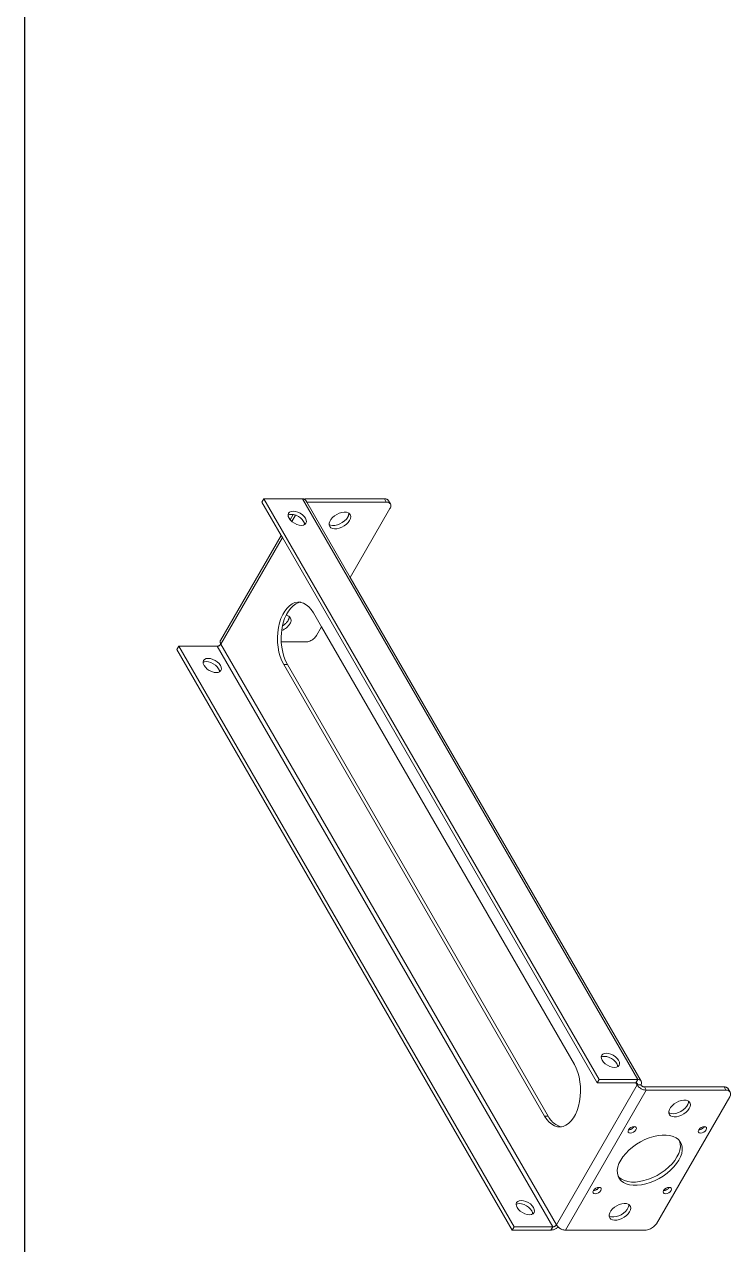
# Model space of a CAD drawing. Extents: x 0 to 2200, y 1000 to 1655.
# Drawn here: x 0 to 128.9, y 1246.7 to 1469.5 of the extents above; entities that cross this region are included whole.
import ezdxf

# ---------------------------------------------------------------- set-up
doc = ezdxf.new("R2010")
doc.units = 0
doc.layers.get('0').update_dxf_attribs({"linetype": 'CONTINUOUS', "lineweight": 25, "true_color": 0xffffff})
doc.layers.add('Shown as Bent', color=7, linetype='BYLAYER', lineweight=5)

msp = doc.modelspace()

# ---------------------------------------------------------------- linework, layer by layer
msp.add_line((0, 1600), (0, 1000))
at = {"layer": 'Shown as Bent'}
for p, q in [((43.34, 1382.28), (43.68, 1382.86)), ((43.34, 1382.28), (46.85, 1376.19)), ((50.73, 1382.86), (43.68, 1382.86)), ((43.68, 1382.86), (104.91, 1276.8)), ((50.79, 1382.87), (50.73, 1382.86)), ((50.73, 1382.86), (111.96, 1276.8)), ((50.85, 1382.87), (50.79, 1382.87)), ((50.91, 1382.86), (50.85, 1382.87)), ((50.97, 1382.85), (50.91, 1382.86)), ((51.03, 1382.83), (50.97, 1382.85)), ((51.17, 1382.86), (51.03, 1382.83)), ((51.09, 1382.81), (51.03, 1382.83)), ((51.14, 1382.78), (51.09, 1382.81)), ((51.19, 1382.75), (51.14, 1382.78)), ((51.17, 1382.86), (65.7, 1382.86)), ((51.24, 1382.72), (51.17, 1382.86)), ((51.24, 1382.72), (51.19, 1382.75)), ((51.27, 1382.7), (51.24, 1382.72)), ((51.28, 1382.67), (51.27, 1382.7)), ((51.32, 1382.63), (51.28, 1382.67)), ((51.36, 1382.58), (51.32, 1382.63)), ((51.53, 1382.28), (51.36, 1382.58)), ((51.53, 1382.28), (66.04, 1382.28)), ((59.47, 1368.53), (51.53, 1382.28)), ((65.78, 1382.87), (65.7, 1382.86)), ((66.04, 1382.28), (65.7, 1382.86)), ((65.85, 1382.87), (65.78, 1382.87)), ((65.92, 1382.86), (65.85, 1382.87)), ((65.99, 1382.85), (65.92, 1382.86)), ((66.06, 1382.83), (65.99, 1382.85)), ((66.19, 1382.28), (66.04, 1382.28)), ((66.13, 1382.8), (66.06, 1382.83)), ((66.2, 1382.77), (66.13, 1382.8)), ((66.33, 1382.26), (66.19, 1382.28)), ((66.26, 1382.73), (66.2, 1382.77)), ((66.32, 1382.68), (66.26, 1382.73)), ((66.37, 1382.63), (66.32, 1382.68)), ((66.47, 1382.21), (66.33, 1382.26)), ((66.42, 1382.58), (66.37, 1382.63)), ((66.47, 1382.52), (66.42, 1382.58)), ((66.81, 1381.93), (66.47, 1382.52)), ((66.6, 1382.14), (66.47, 1382.21)), ((66.7, 1382.04), (66.6, 1382.14)), ((66.81, 1381.93), (66.7, 1382.04)), ((66.85, 1381.79), (66.81, 1381.93)), ((66.88, 1381.65), (66.85, 1381.79)), ((66.88, 1381.5), (66.88, 1381.65)), ((48.13, 1379.9), (48.36, 1379.99)), ((48.14, 1379.98), (48.13, 1379.9)), ((48.13, 1379.9), (48.17, 1379.66)), ((48.22, 1380.25), (48.14, 1379.98)), ((48.17, 1379.66), (48.31, 1379.33)), ((48.41, 1380.45), (48.22, 1380.25)), ((48.36, 1379.99), (48.72, 1380.04)), ((48.7, 1380.58), (48.41, 1380.45)), ((49.06, 1380.01), (48.5, 1379.05)), ((49.06, 1380.63), (48.7, 1380.58)), ((48.72, 1380.04), (49.06, 1380.01)), ((48.8, 1378.76), (49.46, 1379.9)), ((49.47, 1380.58), (49.06, 1380.63)), ((49.06, 1380.01), (49.13, 1379.99)), ((49.13, 1379.99), (49.46, 1379.9)), ((49.46, 1379.9), (49.57, 1379.86)), ((49.91, 1380.45), (49.47, 1380.58)), ((49.57, 1379.86), (50, 1379.66)), ((50.34, 1380.25), (49.91, 1380.45)), ((50, 1379.66), (50.39, 1379.39)), ((50.73, 1379.98), (50.34, 1380.25)), ((51.06, 1379.66), (50.73, 1379.98)), ((51.3, 1379.33), (51.06, 1379.66)), ((56.22, 1379.45), (55.92, 1379.11)), ((56.59, 1379.77), (56.22, 1379.45)), ((57.01, 1380.04), (56.59, 1379.77)), ((57.46, 1380.26), (57.01, 1380.04)), ((57.92, 1380.4), (57.46, 1380.26)), ((58.36, 1380.46), (57.92, 1380.4)), ((58.76, 1380.44), (58.36, 1380.46)), ((59.09, 1380.34), (58.76, 1380.44)), ((58.76, 1379.16), (59.01, 1379.52)), ((59.01, 1379.52), (59.04, 1379.57)), ((59.04, 1379.57), (59.07, 1379.63)), ((59.07, 1379.63), (59.1, 1379.69)), ((59.21, 1380.27), (59.09, 1380.34)), ((59.1, 1379.69), (59.13, 1379.75)), ((59.13, 1379.75), (59.15, 1379.81)), ((59.15, 1379.81), (59.17, 1379.88)), ((59.17, 1379.88), (59.18, 1379.94)), ((59.18, 1379.94), (59.2, 1380)), ((59.2, 1380), (59.21, 1380.07)), ((59.21, 1380.2), (59.21, 1380.27)), ((59.34, 1380.16), (59.21, 1380.27)), ((59.21, 1380.13), (59.21, 1380.2)), ((59.21, 1380.07), (59.21, 1380.13)), ((59.5, 1379.91), (59.34, 1380.16)), ((66.72, 1381.1), (59.47, 1368.53)), ((59.56, 1379.62), (59.5, 1379.91)), ((59.5, 1379.28), (59.56, 1379.62)), ((66.72, 1381.1), (66.8, 1381.22)), ((66.8, 1381.22), (66.86, 1381.35)), ((66.86, 1381.35), (66.88, 1381.5)), ((48.31, 1379.33), (48.5, 1379.05)), ((48.5, 1379.05), (48.55, 1378.99)), ((48.55, 1378.99), (48.8, 1378.76)), ((48.8, 1378.76), (48.88, 1378.68)), ((48.88, 1378.68), (49.28, 1378.41)), ((49.28, 1378.41), (49.71, 1378.21)), ((49.71, 1378.21), (50.14, 1378.08)), ((50.14, 1378.08), (50.56, 1378.03)), ((50.39, 1379.39), (50.72, 1379.08)), ((50.56, 1378.03), (50.92, 1378.08)), ((50.72, 1379.08), (50.96, 1378.74)), ((50.92, 1378.08), (51.14, 1378.17)), ((50.96, 1378.74), (51.11, 1378.4)), ((51.11, 1378.4), (51.14, 1378.17)), ((51.14, 1378.17), (51.2, 1378.21)), ((51.2, 1378.21), (51.39, 1378.41)), ((51.45, 1378.99), (51.3, 1379.33)), ((51.39, 1378.41), (51.48, 1378.68)), ((51.48, 1378.68), (51.45, 1378.99)), ((55.61, 1378.4), (55.6, 1378.18)), ((55.6, 1378.18), (55.88, 1378.05)), ((55.6, 1378.18), (55.61, 1378.09)), ((55.72, 1378.75), (55.61, 1378.4)), ((55.61, 1378.09), (55.72, 1377.81)), ((55.92, 1379.11), (55.72, 1378.75)), ((55.72, 1377.81), (55.93, 1377.6)), ((55.88, 1378.05), (56.25, 1377.99)), ((55.93, 1377.6), (56.22, 1377.46)), ((56.22, 1377.46), (56.59, 1377.4)), ((56.25, 1377.99), (56.67, 1378.01)), ((56.59, 1377.4), (57.01, 1377.42)), ((56.67, 1378.01), (57.13, 1378.11)), ((57.01, 1377.42), (57.47, 1377.52)), ((57.13, 1378.11), (57.59, 1378.29)), ((57.47, 1377.52), (57.93, 1377.7)), ((57.59, 1378.29), (58.02, 1378.53)), ((57.93, 1377.7), (58.36, 1377.94)), ((58.02, 1378.53), (58.42, 1378.83)), ((58.36, 1377.94), (58.76, 1378.24)), ((58.42, 1378.83), (58.76, 1379.16)), ((58.76, 1378.24), (59.1, 1378.58)), ((59.1, 1378.58), (59.35, 1378.93)), ((59.35, 1378.93), (59.5, 1379.28)), ((46.85, 1376.19), (35.79, 1357.03)), ((35.86, 1356.35), (47.09, 1375.79)), ((46.85, 1376.19), (47.09, 1375.79)), ((47.09, 1375.79), (104.57, 1276.21)), ((112.59, 1276.52), (59.47, 1368.53)), ((49.38, 1363.91), (48.87, 1363.69)), ((49.91, 1364), (49.38, 1363.91)), ((49.55, 1363.69), (50.07, 1363.91)), ((50.38, 1363.98), (49.91, 1364)), ((50.07, 1363.91), (50.38, 1363.98)), ((50.43, 1363.97), (50.38, 1363.98)), ((50.95, 1363.82), (50.43, 1363.97)), ((51.45, 1363.54), (50.95, 1363.82)), ((47.14, 1361.72), (46.82, 1360.99)), ((47.51, 1362.36), (47.14, 1361.72)), ((47.5, 1360.99), (47.76, 1361.6)), ((47.93, 1362.91), (47.51, 1362.36)), ((47.76, 1361.6), (47.82, 1361.72)), ((47.93, 1361.58), (47.76, 1361.6)), ((47.82, 1361.72), (48.19, 1362.36)), ((48.39, 1363.36), (47.93, 1362.91)), ((48.1, 1361.53), (47.93, 1361.58)), ((48.19, 1362.36), (48.61, 1362.91)), ((48.87, 1363.69), (48.39, 1363.36)), ((48.61, 1362.91), (49.07, 1363.36)), ((49.07, 1363.36), (49.55, 1363.69)), ((51.92, 1363.15), (51.45, 1363.54)), ((52.36, 1362.65), (51.92, 1363.15)), ((52.76, 1362.05), (52.36, 1362.65)), ((54.24, 1359.48), (52.76, 1362.05)), ((46.37, 1359.36), (46.25, 1358.47)), ((46.56, 1360.2), (46.37, 1359.36)), ((46.82, 1360.99), (46.56, 1360.2)), ((46.97, 1358.81), (47.05, 1359.36)), ((47.05, 1359.36), (47.11, 1359.66)), ((47.11, 1359.66), (47.24, 1360.2)), ((47.11, 1359.66), (47.21, 1359.72)), ((47.21, 1359.72), (47.31, 1359.79)), ((47.24, 1360.2), (47.5, 1360.99)), ((47.31, 1359.79), (47.41, 1359.86)), ((47.41, 1359.86), (47.5, 1359.94)), ((47.5, 1359.94), (47.59, 1360.02)), ((47.59, 1360.02), (47.67, 1360.1)), ((47.67, 1360.1), (47.76, 1360.19)), ((47.76, 1360.19), (47.84, 1360.28)), ((47.81, 1359.33), (47.93, 1359.44)), ((47.84, 1360.28), (47.91, 1360.37)), ((47.91, 1360.37), (47.99, 1360.46)), ((47.93, 1359.44), (48.05, 1359.55)), ((47.99, 1360.46), (48.06, 1360.56)), ((48.05, 1359.55), (48.16, 1359.68)), ((48.06, 1360.56), (48.12, 1360.66)), ((48.25, 1361.44), (48.1, 1361.53)), ((48.12, 1360.66), (48.16, 1360.72)), ((48.16, 1360.72), (48.19, 1360.78)), ((48.16, 1359.68), (48.27, 1359.8)), ((48.19, 1360.78), (48.22, 1360.83)), ((48.22, 1360.83), (48.24, 1360.89)), ((48.24, 1360.89), (48.26, 1360.96)), ((48.33, 1361.41), (48.25, 1361.44)), ((48.26, 1360.96), (48.28, 1361.02)), ((48.27, 1359.8), (48.37, 1359.94)), ((48.28, 1361.02), (48.3, 1361.08)), ((48.3, 1361.08), (48.31, 1361.15)), ((48.31, 1361.15), (48.32, 1361.21)), ((48.32, 1361.21), (48.33, 1361.28)), ((48.39, 1361.34), (48.33, 1361.41)), ((48.33, 1361.38), (48.33, 1361.41)), ((48.33, 1361.34), (48.33, 1361.38)), ((48.33, 1361.28), (48.33, 1361.34)), ((48.37, 1359.94), (48.46, 1360.07)), ((48.5, 1361.21), (48.39, 1361.34)), ((48.46, 1360.07), (48.56, 1360.22)), ((48.59, 1361.06), (48.5, 1361.21)), ((48.56, 1360.22), (48.63, 1360.38)), ((48.65, 1360.89), (48.59, 1361.06)), ((48.63, 1360.38), (48.67, 1360.55)), ((48.67, 1360.72), (48.65, 1360.89)), ((48.67, 1360.55), (48.67, 1360.72)), ((54.24, 1359.48), (53.33, 1357.9)), ((100.38, 1279.56), (54.24, 1359.48)), ((46.25, 1358.47), (46.19, 1357.57)), ((46.19, 1357.57), (46.21, 1356.66)), ((46.87, 1357.57), (46.93, 1358.47)), ((46.89, 1356.73), (46.87, 1357.57)), ((46.93, 1358.47), (46.97, 1358.81)), ((46.97, 1358.81), (47.12, 1358.88)), ((47.12, 1358.88), (47.26, 1358.95)), ((47.26, 1358.95), (47.41, 1359.04)), ((47.41, 1359.04), (47.55, 1359.13)), ((47.55, 1359.13), (47.68, 1359.22)), ((47.68, 1359.22), (47.81, 1359.33)), ((52.46, 1357.07), (52.63, 1357.18)), ((52.63, 1357.18), (52.79, 1357.3)), ((52.79, 1357.3), (52.95, 1357.43)), ((52.95, 1357.43), (53.09, 1357.58)), ((53.09, 1357.58), (53.22, 1357.74)), ((53.22, 1357.74), (53.33, 1357.9)), ((28.16, 1355.97), (27.82, 1355.38)), ((27.82, 1355.38), (89.05, 1249.32)), ((35.21, 1355.97), (28.16, 1355.97)), ((28.16, 1355.97), (89.39, 1249.91)), ((35.21, 1355.97), (35.27, 1355.98)), ((35.21, 1355.97), (96.44, 1249.91)), ((35.27, 1355.98), (35.34, 1355.99)), ((35.34, 1355.99), (35.4, 1356)), ((35.4, 1356), (35.46, 1356.02)), ((35.46, 1356.02), (35.52, 1356.05)), ((35.52, 1356.05), (35.58, 1356.08)), ((35.58, 1356.08), (35.63, 1356.12)), ((35.63, 1356.12), (35.69, 1356.15)), ((35.69, 1356.15), (35.74, 1356.2)), ((35.74, 1356.86), (35.73, 1356.8)), ((35.73, 1356.8), (35.73, 1356.74)), ((35.73, 1356.74), (35.73, 1356.68)), ((35.73, 1356.68), (35.74, 1356.62)), ((35.75, 1356.92), (35.74, 1356.86)), ((35.74, 1356.62), (35.76, 1356.56)), ((35.74, 1356.2), (35.78, 1356.24)), ((35.77, 1356.98), (35.75, 1356.92)), ((35.76, 1356.56), (35.78, 1356.51)), ((35.79, 1357.03), (35.77, 1356.98)), ((35.78, 1356.51), (35.8, 1356.45)), ((35.78, 1356.24), (35.82, 1356.29)), ((35.8, 1356.45), (35.83, 1356.4)), ((35.82, 1356.29), (35.86, 1356.35)), ((35.83, 1356.4), (35.86, 1356.35)), ((97.09, 1250.28), (35.86, 1356.35)), ((46.21, 1356.66), (46.3, 1355.76)), ((46.3, 1355.76), (46.46, 1354.89)), ((46.46, 1354.89), (46.68, 1354.07)), ((51.29, 1356.73), (46.89, 1356.73)), ((46.89, 1356.66), (46.89, 1356.73)), ((46.98, 1355.76), (46.89, 1356.66)), ((47.14, 1354.89), (46.98, 1355.76)), ((47.36, 1354.07), (47.14, 1354.89)), ((51.29, 1356.73), (51.5, 1356.74)), ((51.5, 1356.74), (51.7, 1356.78)), ((51.7, 1356.78), (51.9, 1356.83)), ((51.9, 1356.83), (52.09, 1356.89)), ((52.09, 1356.89), (52.28, 1356.97)), ((52.28, 1356.97), (52.46, 1357.07)), ((32.61, 1353.08), (32.69, 1353.35)), ((32.83, 1353.1), (32.61, 1353.01)), ((32.61, 1353.01), (32.61, 1353.08)), ((32.64, 1352.77), (32.61, 1353.01)), ((32.78, 1352.44), (32.64, 1352.77)), ((32.69, 1353.35), (32.88, 1353.56)), ((33.19, 1353.14), (32.83, 1353.1)), ((32.88, 1353.56), (33.17, 1353.69)), ((33.17, 1353.69), (33.53, 1353.73)), ((33.61, 1353.1), (33.19, 1353.14)), ((33.53, 1353.73), (33.95, 1353.69)), ((34.04, 1352.97), (33.61, 1353.1)), ((33.95, 1353.69), (34.38, 1353.56)), ((34.47, 1352.76), (34.04, 1352.97)), ((34.38, 1353.56), (34.81, 1353.35)), ((34.86, 1352.49), (34.47, 1352.76)), ((34.81, 1353.35), (35.2, 1353.08)), ((35.2, 1353.08), (35.53, 1352.77)), ((35.53, 1352.77), (35.78, 1352.44)), ((46.68, 1354.07), (46.97, 1353.31)), ((46.97, 1353.31), (47.32, 1352.62)), ((47.65, 1353.31), (47.36, 1354.07)), ((48, 1352.62), (47.65, 1353.31)), ((33.03, 1352.1), (32.78, 1352.44)), ((33.36, 1351.79), (33.03, 1352.1)), ((33.75, 1351.52), (33.36, 1351.79)), ((34.18, 1351.31), (33.75, 1351.52)), ((34.62, 1351.18), (34.18, 1351.31)), ((35.03, 1351.14), (34.62, 1351.18)), ((35.19, 1352.18), (34.86, 1352.49)), ((35.39, 1351.18), (35.03, 1351.14)), ((35.44, 1351.85), (35.19, 1352.18)), ((35.61, 1351.27), (35.39, 1351.18)), ((35.58, 1351.51), (35.44, 1351.85)), ((35.61, 1351.27), (35.58, 1351.51)), ((35.68, 1351.31), (35.61, 1351.27)), ((35.87, 1351.52), (35.68, 1351.31)), ((35.78, 1352.44), (35.92, 1352.1)), ((35.95, 1351.79), (35.87, 1351.52)), ((35.92, 1352.1), (35.95, 1351.79)), ((47.32, 1352.62), (48, 1352.62)), ((47.32, 1352.62), (94.94, 1270.13)), ((95.62, 1270.13), (48, 1352.62)), ((105.56, 1281.46), (105.37, 1281.25)), ((105.84, 1281.59), (105.56, 1281.46)), ((106.21, 1281.63), (105.84, 1281.59)), ((106.62, 1281.59), (106.21, 1281.63)), ((107.06, 1281.46), (106.62, 1281.59)), ((107.48, 1281.25), (107.06, 1281.46)), ((100.73, 1278.87), (100.38, 1279.56)), ((105.37, 1281.25), (105.28, 1280.98)), ((105.28, 1280.91), (105.5, 1281)), ((105.28, 1280.98), (105.28, 1280.91)), ((105.28, 1280.91), (105.32, 1280.67)), ((105.32, 1280.67), (105.46, 1280.33)), ((105.46, 1280.33), (105.7, 1280)), ((105.5, 1281), (105.87, 1281.04)), ((105.7, 1280), (106.03, 1279.69)), ((105.87, 1281.04), (106.28, 1281)), ((106.03, 1279.69), (106.43, 1279.42)), ((106.28, 1281), (106.72, 1280.87)), ((106.43, 1279.42), (106.85, 1279.21)), ((106.72, 1280.87), (107.14, 1280.66)), ((106.85, 1279.21), (107.29, 1279.08)), ((107.14, 1280.66), (107.54, 1280.39)), ((107.88, 1280.98), (107.48, 1281.25)), ((107.54, 1280.39), (107.87, 1280.08)), ((107.87, 1280.08), (108.11, 1279.75)), ((108.21, 1280.67), (107.88, 1280.98)), ((108.07, 1279.08), (108.29, 1279.17)), ((108.11, 1279.75), (108.25, 1279.41)), ((108.45, 1280.33), (108.21, 1280.67)), ((108.25, 1279.41), (108.29, 1279.17)), ((108.29, 1279.17), (108.35, 1279.21)), ((108.35, 1279.21), (108.54, 1279.42)), ((108.59, 1280), (108.45, 1280.33)), ((108.54, 1279.42), (108.63, 1279.69)), ((108.63, 1279.69), (108.59, 1280)), ((101.02, 1278.11), (100.73, 1278.87)), ((101.24, 1277.29), (101.02, 1278.11)), ((101.4, 1276.42), (101.24, 1277.29)), ((107.29, 1279.08), (107.7, 1279.04)), ((107.7, 1279.04), (108.07, 1279.08)), ((111.84, 1275.83), (97.09, 1250.28)), ((98.76, 1249.32), (113.51, 1274.87)), ((101.49, 1275.52), (101.4, 1276.42)), ((101.51, 1274.61), (101.49, 1275.52)), ((104.91, 1276.8), (104.57, 1276.21)), ((104.57, 1276.21), (111.62, 1276.21)), ((104.91, 1276.8), (111.96, 1276.8)), ((111.62, 1276.21), (111.96, 1276.8)), ((111.67, 1276.21), (111.62, 1276.21)), ((111.62, 1276.21), (111.84, 1275.83)), ((111.72, 1276.21), (111.67, 1276.21)), ((111.76, 1276.19), (111.72, 1276.21)), ((111.8, 1276.17), (111.76, 1276.19)), ((111.83, 1276.13), (111.8, 1276.17)), ((111.86, 1276.1), (111.83, 1276.13)), ((111.84, 1275.83), (111.87, 1275.87)), ((111.84, 1275.83), (111.94, 1275.7)), ((112.52, 1275.83), (111.84, 1275.83)), ((111.88, 1276.05), (111.86, 1276.1)), ((111.87, 1275.87), (111.88, 1275.91)), ((111.89, 1276.01), (111.88, 1276.05)), ((111.88, 1275.91), (111.89, 1275.96)), ((111.89, 1275.96), (111.89, 1276.01)), ((111.94, 1275.7), (112.04, 1275.57)), ((112.08, 1276.81), (111.96, 1276.8)), ((112.04, 1275.57), (112.16, 1275.45)), ((112.2, 1276.79), (112.08, 1276.81)), ((112.16, 1275.45), (112.28, 1275.34)), ((112.31, 1276.75), (112.2, 1276.79)), ((112.28, 1275.34), (112.42, 1275.23)), ((112.42, 1276.69), (112.31, 1276.75)), ((112.51, 1276.61), (112.42, 1276.69)), ((112.42, 1275.23), (112.56, 1275.15)), ((112.59, 1276.52), (112.51, 1276.61)), ((112.52, 1275.83), (112.59, 1275.93)), ((112.52, 1275.83), (112.56, 1275.78)), ((112.56, 1275.78), (112.6, 1275.73)), ((112.56, 1275.15), (112.71, 1275.07)), ((112.62, 1276.4), (112.59, 1276.52)), ((112.59, 1275.93), (112.63, 1276.04)), ((112.6, 1275.73), (112.65, 1275.68)), ((112.65, 1276.28), (112.62, 1276.4)), ((112.63, 1276.04), (112.65, 1276.16)), ((112.65, 1276.16), (112.65, 1276.28)), ((112.65, 1275.68), (112.69, 1275.64)), ((112.69, 1275.64), (112.75, 1275.6)), ((112.71, 1275.07), (112.86, 1275)), ((112.75, 1275.6), (112.8, 1275.56)), ((112.8, 1275.56), (112.86, 1275.53)), ((112.86, 1275.53), (112.92, 1275.51)), ((112.86, 1275), (113.02, 1274.95)), ((112.92, 1275.51), (112.98, 1275.49)), ((112.98, 1275.49), (113.04, 1275.47)), ((113.02, 1274.95), (113.18, 1274.91)), ((113.04, 1275.47), (113.11, 1275.46)), ((113.11, 1275.46), (113.17, 1275.46)), ((127.71, 1275.46), (113.17, 1275.46)), ((113.17, 1275.46), (113.51, 1274.87)), ((113.18, 1274.91), (113.35, 1274.88)), ((113.35, 1274.88), (113.51, 1274.87)), ((128.05, 1274.87), (113.51, 1274.87)), ((128.05, 1274.87), (127.71, 1275.46)), ((127.78, 1275.46), (127.71, 1275.46)), ((127.86, 1275.46), (127.78, 1275.46)), ((127.93, 1275.45), (127.86, 1275.46)), ((128, 1275.44), (127.93, 1275.45)), ((128.07, 1275.42), (128, 1275.44)), ((128.19, 1274.87), (128.05, 1274.87)), ((128.14, 1275.39), (128.07, 1275.42)), ((128.2, 1275.36), (128.14, 1275.39)), ((128.34, 1274.85), (128.19, 1274.87)), ((128.27, 1275.32), (128.2, 1275.36)), ((128.32, 1275.27), (128.27, 1275.32)), ((128.38, 1275.22), (128.32, 1275.27)), ((128.48, 1274.81), (128.34, 1274.85)), ((128.43, 1275.17), (128.38, 1275.22)), ((128.47, 1275.11), (128.43, 1275.17)), ((128.81, 1274.52), (128.47, 1275.11)), ((128.6, 1274.73), (128.48, 1274.81)), ((128.71, 1274.63), (128.6, 1274.73)), ((101.14, 1271.98), (101.33, 1272.83)), ((101.33, 1272.83), (101.45, 1273.71)), ((101.45, 1273.71), (101.51, 1274.61)), ((115.34, 1250.49), (128.73, 1273.69)), ((119.01, 1272.63), (118.59, 1272.36)), ((119.47, 1272.85), (119.01, 1272.63)), ((119.92, 1272.99), (119.47, 1272.85)), ((120.36, 1273.05), (119.92, 1272.99)), ((120.76, 1273.03), (120.36, 1273.05)), ((121.1, 1272.93), (120.76, 1273.03)), ((121.22, 1272.86), (121.1, 1272.93)), ((121.21, 1272.63), (121.1, 1272.29)), ((121.22, 1272.86), (121.21, 1272.63)), ((121.35, 1272.75), (121.22, 1272.86)), ((121.51, 1272.5), (121.35, 1272.75)), ((121.56, 1272.21), (121.51, 1272.5)), ((128.81, 1274.52), (128.71, 1274.63)), ((128.73, 1273.69), (128.81, 1273.81)), ((128.86, 1274.38), (128.81, 1274.52)), ((128.81, 1273.81), (128.86, 1273.95)), ((128.89, 1274.24), (128.86, 1274.38)), ((128.86, 1273.95), (128.89, 1274.09)), ((128.89, 1274.09), (128.89, 1274.24)), ((100.19, 1269.82), (100.56, 1270.46)), ((100.56, 1270.46), (100.88, 1271.19)), ((100.88, 1271.19), (101.14, 1271.98)), ((117.62, 1271), (117.61, 1270.77)), ((117.73, 1270.7), (117.61, 1270.77)), ((117.61, 1270.77), (117.62, 1270.68)), ((117.72, 1271.34), (117.62, 1271)), ((117.62, 1270.68), (117.73, 1270.4)), ((117.93, 1271.7), (117.72, 1271.34)), ((118.07, 1270.6), (117.73, 1270.7)), ((117.73, 1270.4), (117.93, 1270.19)), ((118.22, 1272.04), (117.93, 1271.7)), ((118.46, 1270.58), (118.07, 1270.6)), ((118.59, 1272.36), (118.22, 1272.04)), ((118.9, 1270.64), (118.46, 1270.58)), ((119.36, 1270.78), (118.9, 1270.64)), ((119.81, 1270.99), (119.36, 1270.78)), ((119.47, 1270.11), (119.93, 1270.29)), ((120.24, 1271.27), (119.81, 1270.99)), ((119.93, 1270.29), (120.37, 1270.53)), ((120.6, 1271.58), (120.24, 1271.27)), ((120.37, 1270.53), (120.77, 1270.83)), ((120.9, 1271.93), (120.6, 1271.58)), ((120.77, 1270.83), (121.1, 1271.17)), ((121.1, 1272.29), (120.9, 1271.93)), ((121.1, 1271.17), (121.35, 1271.52)), ((121.35, 1271.52), (121.51, 1271.87)), ((121.51, 1271.87), (121.56, 1272.21)), ((94.94, 1270.13), (95.34, 1269.53)), ((94.94, 1270.13), (95.62, 1270.13)), ((95.34, 1269.53), (95.78, 1269.03)), ((95.62, 1270.13), (95.74, 1269.89)), ((95.74, 1269.89), (95.88, 1269.67)), ((95.78, 1269.03), (96.25, 1268.64)), ((95.88, 1269.67), (96.03, 1269.45)), ((96.03, 1269.45), (96.2, 1269.25)), ((96.2, 1269.25), (96.39, 1269.06)), ((96.25, 1268.64), (96.75, 1268.37)), ((96.39, 1269.06), (96.59, 1268.89)), ((96.59, 1268.89), (96.8, 1268.73)), ((96.75, 1268.37), (97.27, 1268.21)), ((96.8, 1268.73), (97.02, 1268.59)), ((97.02, 1268.59), (97.26, 1268.47)), ((97.26, 1268.47), (97.5, 1268.36)), ((97.27, 1268.21), (97.79, 1268.18)), ((97.5, 1268.36), (97.75, 1268.27)), ((97.75, 1268.27), (97.97, 1268.21)), ((97.79, 1268.18), (97.97, 1268.21)), ((97.97, 1268.21), (98, 1268.2)), ((98, 1268.2), (98.32, 1268.27)), ((98.32, 1268.27), (98.83, 1268.49)), ((98.83, 1268.49), (99.32, 1268.82)), ((99.32, 1268.82), (99.77, 1269.27)), ((99.77, 1269.27), (100.19, 1269.82)), ((110.7, 1268.06), (110.44, 1267.87)), ((110.99, 1268.19), (110.7, 1268.06)), ((111.28, 1268.23), (110.99, 1268.19)), ((111.01, 1267.92), (111.08, 1267.99)), ((111.08, 1267.99), (111.16, 1268.07)), ((111.16, 1268.07), (111.22, 1268.15)), ((111.22, 1268.15), (111.28, 1268.23)), ((111.51, 1268.19), (111.28, 1268.23)), ((111.66, 1268.06), (111.51, 1268.19)), ((111.7, 1267.87), (111.66, 1268.06)), ((117.93, 1270.19), (118.23, 1270.05)), ((118.23, 1270.05), (118.6, 1269.99)), ((118.6, 1269.99), (119.02, 1270.01)), ((119.02, 1270.01), (119.47, 1270.11)), ((123.52, 1268.06), (123.26, 1267.87)), ((123.81, 1268.19), (123.52, 1268.06)), ((124.1, 1268.23), (123.81, 1268.19)), ((123.83, 1267.92), (123.9, 1267.99)), ((123.9, 1267.99), (123.98, 1268.07)), ((123.98, 1268.07), (124.04, 1268.15)), ((124.04, 1268.15), (124.1, 1268.23)), ((124.33, 1268.19), (124.1, 1268.23)), ((124.48, 1268.06), (124.33, 1268.19)), ((124.51, 1267.87), (124.48, 1268.06)), ((110.26, 1267.64), (110.18, 1267.42)), ((110.18, 1267.42), (110.21, 1267.23)), ((110.21, 1267.23), (110.36, 1267.1)), ((110.44, 1267.87), (110.26, 1267.64)), ((110.26, 1267.64), (110.36, 1267.65)), ((110.36, 1267.65), (110.46, 1267.66)), ((110.36, 1267.1), (110.6, 1267.05)), ((110.46, 1267.66), (110.56, 1267.69)), ((110.56, 1267.69), (110.66, 1267.72)), ((110.6, 1267.05), (110.88, 1267.1)), ((110.66, 1267.72), (110.75, 1267.76)), ((110.75, 1267.76), (110.84, 1267.81)), ((110.84, 1267.81), (110.93, 1267.86)), ((110.88, 1267.1), (111.18, 1267.23)), ((110.93, 1267.86), (111.01, 1267.92)), ((111.18, 1267.23), (111.43, 1267.42)), ((111.43, 1267.42), (111.62, 1267.64)), ((111.62, 1267.64), (111.7, 1267.87)), ((113.25, 1265.85), (112.46, 1265.45)), ((114.06, 1266.17), (113.25, 1265.85)), ((114.86, 1266.42), (114.06, 1266.17)), ((115.66, 1266.59), (114.86, 1266.42)), ((116.43, 1266.68), (115.66, 1266.59)), ((117.15, 1266.68), (116.43, 1266.68)), ((117.82, 1266.59), (117.15, 1266.68)), ((118.42, 1266.42), (117.82, 1266.59)), ((118.94, 1266.17), (118.42, 1266.42)), ((119.37, 1265.85), (118.94, 1266.17)), ((119.58, 1265.62), (119.37, 1265.85)), ((123.08, 1267.64), (123, 1267.42)), ((123, 1267.42), (123.03, 1267.23)), ((123.03, 1267.23), (123.18, 1267.1)), ((123.26, 1267.87), (123.08, 1267.64)), ((123.08, 1267.64), (123.18, 1267.65)), ((123.18, 1267.65), (123.28, 1267.66)), ((123.18, 1267.1), (123.42, 1267.05)), ((123.28, 1267.66), (123.38, 1267.69)), ((123.38, 1267.69), (123.48, 1267.72)), ((123.42, 1267.05), (123.7, 1267.1)), ((123.48, 1267.72), (123.57, 1267.76)), ((123.57, 1267.76), (123.66, 1267.81)), ((123.66, 1267.81), (123.75, 1267.86)), ((123.7, 1267.1), (124, 1267.23)), ((123.75, 1267.86), (123.83, 1267.92)), ((124, 1267.23), (124.25, 1267.42)), ((124.25, 1267.42), (124.44, 1267.64)), ((124.44, 1267.64), (124.51, 1267.87)), ((110.33, 1263.92), (109.75, 1263.33)), ((110.99, 1264.48), (110.33, 1263.92)), ((111.7, 1264.99), (110.99, 1264.48)), ((112.46, 1265.45), (111.7, 1264.99)), ((119.63, 1263.92), (119.42, 1263.31)), ((119.59, 1265.58), (119.58, 1265.62)), ((119.7, 1265.45), (119.59, 1265.58)), ((119.59, 1265.58), (119.71, 1265.07)), ((119.73, 1264.51), (119.63, 1263.92)), ((119.93, 1264.99), (119.7, 1265.45)), ((119.71, 1265.07), (119.73, 1264.51)), ((120.06, 1264.48), (119.93, 1264.99)), ((119.97, 1263.33), (120.07, 1263.92)), ((120.07, 1263.92), (120.06, 1264.48)), ((108.52, 1261.47), (108.32, 1260.85)), ((108.83, 1262.09), (108.52, 1261.47)), ((109.24, 1262.72), (108.83, 1262.09)), ((109.75, 1263.33), (109.24, 1262.72)), ((118.2, 1261.44), (117.61, 1260.85)), ((118.7, 1262.05), (118.2, 1261.44)), ((118.54, 1260.85), (119.04, 1261.47)), ((119.11, 1262.68), (118.7, 1262.05)), ((119.04, 1261.47), (119.45, 1262.09)), ((119.42, 1263.31), (119.11, 1262.68)), ((119.45, 1262.09), (119.76, 1262.72)), ((119.76, 1262.72), (119.97, 1263.33)), ((108.32, 1260.85), (108.22, 1260.26)), ((108.22, 1260.26), (108.23, 1259.7)), ((108.23, 1259.7), (108.35, 1259.19)), ((108.35, 1259.19), (108.37, 1259.15)), ((108.57, 1258.93), (108.37, 1259.15)), ((108.37, 1259.15), (108.58, 1258.73)), ((115.48, 1259.32), (114.69, 1258.93)), ((116.24, 1259.78), (115.48, 1259.32)), ((115.83, 1258.73), (116.58, 1259.19)), ((116.96, 1260.29), (116.24, 1259.78)), ((116.58, 1259.19), (117.3, 1259.7)), ((117.61, 1260.85), (116.96, 1260.29)), ((117.3, 1259.7), (117.95, 1260.26)), ((117.95, 1260.26), (118.54, 1260.85)), ((104.29, 1256.96), (104.03, 1256.77)), ((104.58, 1257.08), (104.29, 1256.96)), ((104.87, 1257.13), (104.58, 1257.08)), ((104.6, 1256.82), (104.68, 1256.89)), ((104.68, 1256.89), (104.75, 1256.96)), ((104.75, 1256.96), (104.81, 1257.04)), ((104.81, 1257.04), (104.87, 1257.13)), ((105.1, 1257.08), (104.87, 1257.13)), ((105.25, 1256.96), (105.1, 1257.08)), ((105.29, 1256.77), (105.25, 1256.96)), ((109, 1258.6), (108.57, 1258.93)), ((108.58, 1258.73), (108.91, 1258.34)), ((108.91, 1258.34), (109.34, 1258.01)), ((109.52, 1258.35), (109, 1258.6)), ((109.34, 1258.01), (109.86, 1257.76)), ((110.12, 1258.18), (109.52, 1258.35)), ((109.86, 1257.76), (110.46, 1257.59)), ((110.79, 1258.09), (110.12, 1258.18)), ((110.46, 1257.59), (111.13, 1257.51)), ((111.52, 1258.09), (110.79, 1258.09)), ((111.13, 1257.51), (111.86, 1257.51)), ((112.28, 1258.18), (111.52, 1258.09)), ((111.86, 1257.51), (112.62, 1257.59)), ((113.08, 1258.35), (112.28, 1258.18)), ((112.62, 1257.59), (113.42, 1257.76)), ((113.89, 1258.6), (113.08, 1258.35)), ((113.42, 1257.76), (114.23, 1258.01)), ((114.69, 1258.93), (113.89, 1258.6)), ((114.23, 1258.01), (115.03, 1258.34)), ((115.03, 1258.34), (115.83, 1258.73)), ((117.11, 1256.96), (116.85, 1256.77)), ((117.4, 1257.08), (117.11, 1256.96)), ((117.69, 1257.13), (117.4, 1257.08)), ((117.42, 1256.82), (117.5, 1256.89)), ((117.5, 1256.89), (117.57, 1256.96)), ((117.57, 1256.96), (117.63, 1257.04)), ((117.63, 1257.04), (117.69, 1257.13)), ((117.92, 1257.08), (117.69, 1257.13)), ((118.07, 1256.96), (117.92, 1257.08)), ((118.11, 1256.77), (118.07, 1256.96)), ((90.03, 1254.56), (90.32, 1254.69)), ((90.32, 1254.69), (90.68, 1254.74)), ((90.68, 1254.74), (91.09, 1254.69)), ((91.09, 1254.69), (91.53, 1254.56)), ((103.85, 1256.54), (103.77, 1256.31)), ((103.77, 1256.31), (103.81, 1256.12)), ((103.81, 1256.12), (103.95, 1256)), ((104.03, 1256.77), (103.85, 1256.54)), ((103.85, 1256.54), (103.95, 1256.55)), ((103.95, 1256.55), (104.05, 1256.56)), ((103.95, 1256), (104.19, 1255.95)), ((104.05, 1256.56), (104.15, 1256.59)), ((104.15, 1256.59), (104.25, 1256.62)), ((104.19, 1255.95), (104.47, 1256)), ((104.25, 1256.62), (104.34, 1256.66)), ((104.34, 1256.66), (104.43, 1256.71)), ((104.43, 1256.71), (104.52, 1256.76)), ((104.47, 1256), (104.77, 1256.12)), ((104.52, 1256.76), (104.6, 1256.82)), ((104.77, 1256.12), (105.03, 1256.31)), ((105.03, 1256.31), (105.21, 1256.54)), ((105.21, 1256.54), (105.29, 1256.77)), ((116.67, 1256.54), (116.59, 1256.31)), ((116.59, 1256.31), (116.63, 1256.12)), ((116.63, 1256.12), (116.77, 1256)), ((116.85, 1256.77), (116.67, 1256.54)), ((116.67, 1256.54), (116.77, 1256.55)), ((116.77, 1256.55), (116.87, 1256.56)), ((116.77, 1256), (117.01, 1255.95)), ((116.87, 1256.56), (116.97, 1256.59)), ((116.97, 1256.59), (117.07, 1256.62)), ((117.01, 1255.95), (117.29, 1256)), ((117.07, 1256.62), (117.16, 1256.66)), ((117.16, 1256.66), (117.25, 1256.71)), ((117.25, 1256.71), (117.34, 1256.76)), ((117.29, 1256), (117.59, 1256.12)), ((117.34, 1256.76), (117.42, 1256.82)), ((117.59, 1256.12), (117.85, 1256.31)), ((117.85, 1256.31), (118.03, 1256.54)), ((118.03, 1256.54), (118.11, 1256.77)), ((89.76, 1254.09), (89.84, 1254.36)), ((89.98, 1254.1), (89.76, 1254.01)), ((89.76, 1254.01), (89.76, 1254.09)), ((89.79, 1253.78), (89.76, 1254.01)), ((89.93, 1253.44), (89.79, 1253.78)), ((89.84, 1254.36), (90.03, 1254.56)), ((90.18, 1253.11), (89.93, 1253.44)), ((90.34, 1254.15), (89.98, 1254.1)), ((90.51, 1252.79), (90.18, 1253.11)), ((90.75, 1254.1), (90.34, 1254.15)), ((90.9, 1252.52), (90.51, 1252.79)), ((91.19, 1253.97), (90.75, 1254.1)), ((91.33, 1252.32), (90.9, 1252.52)), ((91.62, 1253.77), (91.19, 1253.97)), ((91.53, 1254.56), (91.96, 1254.36)), ((92.01, 1253.5), (91.62, 1253.77)), ((91.96, 1254.36), (92.35, 1254.09)), ((92.34, 1253.19), (92.01, 1253.5)), ((92.59, 1252.85), (92.34, 1253.19)), ((92.35, 1254.09), (92.68, 1253.78)), ((92.73, 1252.52), (92.59, 1252.85)), ((92.68, 1253.78), (92.93, 1253.44)), ((92.76, 1252.28), (92.73, 1252.52)), ((93.02, 1252.52), (92.83, 1252.32)), ((92.93, 1253.44), (93.07, 1253.11)), ((93.1, 1252.79), (93.02, 1252.52)), ((93.07, 1253.11), (93.1, 1252.79)), ((106.84, 1252.49), (106.73, 1252.14)), ((107.04, 1252.84), (106.84, 1252.49)), ((107.34, 1253.19), (107.04, 1252.84)), ((107.71, 1253.5), (107.34, 1253.19)), ((108.13, 1253.78), (107.71, 1253.5)), ((108.58, 1253.99), (108.13, 1253.78)), ((109.04, 1254.13), (108.58, 1253.99)), ((109.35, 1252.41), (108.93, 1252.14)), ((109.48, 1254.19), (109.04, 1254.13)), ((109.72, 1252.73), (109.35, 1252.41)), ((109.88, 1254.17), (109.48, 1254.19)), ((110.01, 1253.07), (109.72, 1252.73)), ((110.21, 1254.07), (109.88, 1254.17)), ((110.22, 1253.43), (110.01, 1253.07)), ((110.33, 1254), (110.21, 1254.07)), ((110.32, 1253.78), (110.22, 1253.43)), ((110.22, 1252.31), (110.47, 1252.66)), ((110.33, 1254), (110.32, 1253.78)), ((110.46, 1253.89), (110.33, 1254)), ((110.62, 1253.65), (110.46, 1253.89)), ((110.47, 1252.66), (110.62, 1253.02)), ((110.68, 1253.35), (110.62, 1253.65)), ((110.62, 1253.02), (110.68, 1253.35)), ((91.77, 1252.19), (91.33, 1252.32)), ((92.18, 1252.14), (91.77, 1252.19)), ((92.54, 1252.19), (92.18, 1252.14)), ((92.76, 1252.28), (92.54, 1252.19)), ((92.83, 1252.32), (92.76, 1252.28)), ((96.97, 1250.13), (97.01, 1250.18)), ((97.01, 1250.18), (97.05, 1250.23)), ((97.05, 1250.23), (97.09, 1250.28)), ((97.09, 1250.28), (97.19, 1250.15)), ((106.73, 1252.14), (106.72, 1251.92)), ((106.85, 1251.85), (106.72, 1251.92)), ((106.72, 1251.92), (106.73, 1251.82)), ((106.73, 1251.82), (106.84, 1251.55)), ((106.84, 1251.55), (107.05, 1251.34)), ((107.18, 1251.74), (106.85, 1251.85)), ((107.05, 1251.34), (107.34, 1251.2)), ((107.58, 1251.72), (107.18, 1251.74)), ((107.34, 1251.2), (107.71, 1251.13)), ((108.02, 1251.78), (107.58, 1251.72)), ((107.71, 1251.13), (108.14, 1251.15)), ((108.48, 1251.93), (108.02, 1251.78)), ((108.14, 1251.15), (108.59, 1251.26)), ((108.93, 1252.14), (108.48, 1251.93)), ((108.59, 1251.26), (109.05, 1251.43)), ((109.05, 1251.43), (109.49, 1251.68)), ((109.49, 1251.68), (109.88, 1251.98)), ((109.88, 1251.98), (110.22, 1252.31)), ((114.95, 1250.02), (115.09, 1250.17)), ((115.09, 1250.17), (115.22, 1250.33)), ((115.22, 1250.33), (115.34, 1250.49)), ((89.05, 1249.32), (89.39, 1249.91)), ((89.05, 1249.32), (96.1, 1249.32)), ((89.39, 1249.91), (96.44, 1249.91)), ((96.44, 1249.91), (96.1, 1249.32)), ((96.1, 1249.32), (96.22, 1249.33)), ((96.22, 1249.33), (96.34, 1249.34)), ((96.34, 1249.34), (96.46, 1249.37)), ((96.44, 1249.91), (96.5, 1249.91)), ((96.46, 1249.37), (96.58, 1249.4)), ((96.5, 1249.91), (96.57, 1249.92)), ((96.57, 1249.92), (96.63, 1249.94)), ((96.58, 1249.4), (96.7, 1249.43)), ((96.63, 1249.94), (96.69, 1249.96)), ((96.69, 1249.96), (96.75, 1249.98)), ((96.7, 1249.43), (96.81, 1249.48)), ((96.75, 1249.98), (96.81, 1250.01)), ((96.81, 1250.01), (96.87, 1250.05)), ((96.81, 1249.48), (96.93, 1249.53)), ((96.87, 1250.05), (96.92, 1250.09)), ((96.92, 1250.09), (96.97, 1250.13)), ((96.93, 1249.53), (97.03, 1249.59)), ((97.03, 1249.59), (97.14, 1249.65)), ((97.14, 1249.65), (97.24, 1249.72)), ((97.19, 1250.15), (97.29, 1250.02)), ((97.24, 1249.72), (97.34, 1249.79)), ((97.29, 1250.02), (97.41, 1249.9)), ((97.34, 1249.79), (97.43, 1249.87)), ((97.41, 1249.9), (97.43, 1249.87)), ((97.43, 1249.87), (97.53, 1249.78)), ((97.53, 1249.78), (97.67, 1249.68)), ((97.67, 1249.68), (97.81, 1249.6)), ((97.81, 1249.6), (97.96, 1249.52)), ((97.96, 1249.52), (98.11, 1249.45)), ((98.11, 1249.45), (98.27, 1249.4)), ((98.27, 1249.4), (98.43, 1249.36)), ((98.43, 1249.36), (98.6, 1249.33)), ((98.6, 1249.33), (98.76, 1249.32)), ((98.76, 1249.32), (113.3, 1249.32)), ((113.3, 1249.32), (113.5, 1249.33)), ((113.5, 1249.33), (113.7, 1249.37)), ((113.7, 1249.37), (113.9, 1249.42)), ((113.9, 1249.42), (114.1, 1249.48)), ((114.1, 1249.48), (114.28, 1249.56)), ((114.28, 1249.56), (114.46, 1249.66)), ((114.46, 1249.66), (114.64, 1249.77)), ((114.64, 1249.77), (114.8, 1249.89)), ((114.8, 1249.89), (114.95, 1250.02))]:
    msp.add_line(p, q, dxfattribs=at)

doc.saveas('drawing.dxf')
